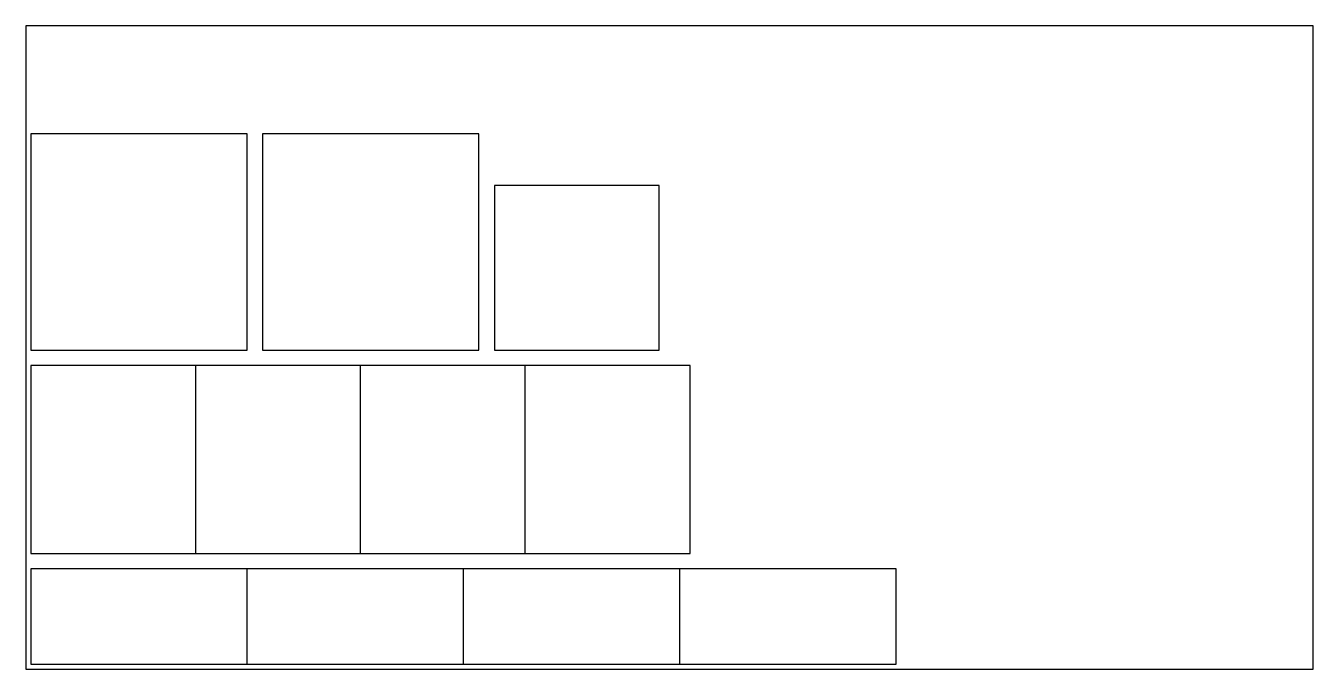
# Model space of a CAD drawing. Header units: millimetres. Extents: x 0 to 2500, y 0 to 1250.
import ezdxf

# ---------------------------------------------------------------- set-up
doc = ezdxf.new("R2010")
doc.units = ezdxf.units.MM
for name, color, linetype in [('BEND', 5, 'Continuous'), ('CUT', 7, 'Continuous'), ('SHEET', 1, 'Continuous')]:
    doc.layers.add(name, color=color, linetype=linetype)

msp = doc.modelspace()

# ---------------------------------------------------------------- linework, layer by layer
at = {"layer": 'BEND'}
for p, q in [((330, 225), (330, 590)), ((650, 225), (650, 590)), ((970, 225), (970, 590)), ((430, 10), (430, 195)), ((850, 10), (850, 195)), ((1270, 10), (1270, 195))]:
    msp.add_line(p, q, dxfattribs=at)
at = {"layer": 'CUT'}
for points in [[(10, 620), (430, 620), (430, 1040), (10, 1040)], [(460, 620), (880, 620), (880, 1040), (460, 1040)], [(910, 620), (1230, 620), (1230, 940), (910, 940)], [(10, 225), (1290, 225), (1290, 590), (10, 590)], [(10, 10), (1690, 10), (1690, 195), (10, 195)]]:
    msp.add_lwpolyline(points, close=True, dxfattribs=at)
at = {"layer": 'SHEET'}
msp.add_lwpolyline([(0, 0), (2500, 0), (2500, 1250), (0, 1250)], close=True, dxfattribs=at)

doc.saveas('drawing.dxf')
